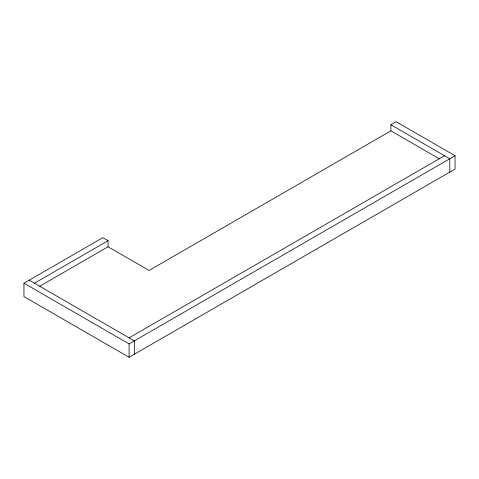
<?xml version="1.0" encoding="UTF-8"?>
<svg xmlns="http://www.w3.org/2000/svg" width="479" height="479" viewBox="0 0 479 479"><rect width="100%" height="100%" fill="white"/><g stroke="black" fill="none" stroke-linecap="round" stroke-linejoin="round"><path stroke-width="0.72" d="M108.068 246.787L149.077 270.461L390.912 130.839L390.912 124.768L396.169 121.732L455.05 155.729L455.05 169.081L129.096 357.268L23.95 296.561L23.95 283.209L102.811 237.68L108.068 240.715L108.068 246.787L39.631 286.298M34.464 283.209L108.068 240.715M129.096 337.845L444.536 155.729M23.95 283.209L129.096 343.916L455.05 155.729M390.912 124.768L449.793 158.759L449.793 172.117M390.912 130.839L439.369 158.812M29.207 280.173L134.354 340.88L134.354 354.232M129.096 343.916L129.096 357.268"/></g></svg>
